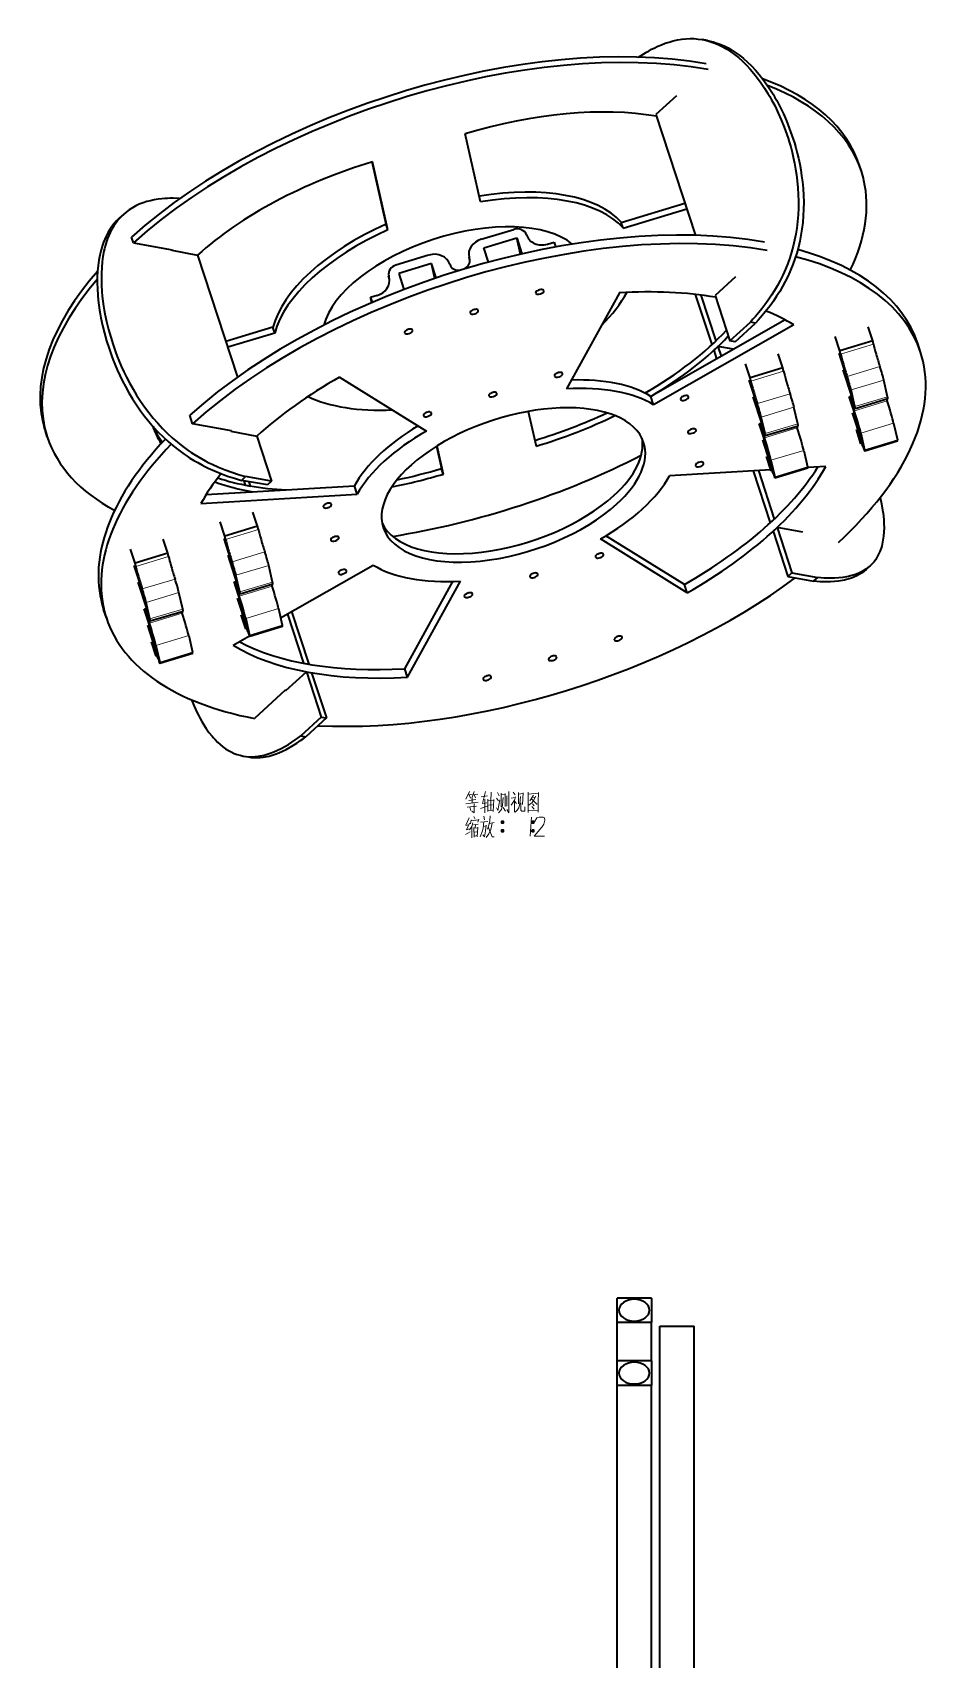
# Model space of a CAD drawing. Extents: x 100 to 1025, y 126 to 801.
# Drawn here: x 99.6 to 231.4, y 504.7 to 742.3 of the extents above; entities that cross this region are included whole.
import ezdxf

# ---------------------------------------------------------------- set-up
doc = ezdxf.new("R2010")
doc.units = 0

msp = doc.modelspace()

# ---------------------------------------------------------------- linework, layer by layer
at = {"color": 7, "lineweight": 35, "ltscale": 0.019193}
for p, q in [((198.08, 741.11), (197.32, 741.25)), ((205.1, 699.86), (204.34, 700)), ((202.11, 697.12), (201.36, 697.26)), ((130.91, 675.38), (131.67, 675.24)), ((139.14, 650.19), (139.89, 650.05)), ((141.7, 642.34), (142.46, 642.2)), ((138.71, 639.61), (139.47, 639.47)), ((130.33, 636.65), (131.08, 636.51))]:
    msp.add_line(p, q, dxfattribs=at)
at = {"color": 7, "lineweight": 35, "ltscale": 0.101224}
for p, q in [((193.56, 733.03), (190.57, 730.3)), ((136.56, 646.21), (139.54, 648.95)), ((141.7, 642.34), (138.71, 639.61))]:
    msp.add_line(p, q, dxfattribs=at)
at = {"color": 7, "lineweight": 35, "ltscale": 0.463737}
msp.add_line((190.57, 730.3), (196.33, 712.67), dxfattribs=at)
at = {"color": 7, "lineweight": 35, "ltscale": 0.254515}
for p, q in [((164.98, 717.56), (162.74, 727.49)), ((151.45, 713.49), (149.21, 723.42))]:
    msp.add_line(p, q, dxfattribs=at)
at = {"color": 7, "lineweight": 35, "ltscale": 0.232747}
msp.add_line((151.18, 714.31), (149.13, 723.39), dxfattribs=at)
at = {"color": 7, "lineweight": 35, "ltscale": 0.021721}
for p, q in [((220.55, 722.05), (220.28, 722.88)), ((185.78, 713.74), (185.51, 714.57)), ((114.31, 711.59), (114.04, 712.42)), ((134.93, 698.41), (134.66, 699.24)), ((101.72, 683.25), (101.45, 684.08)), ((159.53, 677.81), (159.26, 678.63))]:
    msp.add_line(p, q, dxfattribs=at)
at = {"color": 7, "lineweight": 35, "ltscale": 0.002221}
msp.add_line((121, 717.98), (120.97, 718.06), dxfattribs=at)
at = {"color": 7, "lineweight": 35, "ltscale": 0.020245}
for p, q in [((112.83, 715.71), (112.23, 715.16)), ((199.02, 695.89), (199.61, 696.43)), ((130.68, 677.45), (130.08, 676.9)), ((134.46, 676.76), (133.86, 676.22)), ((207.65, 669.46), (208.24, 670)), ((209.8, 662.85), (210.4, 663.4)), ((221.22, 663.86), (221.81, 664.41)), ((213.58, 662.16), (214.18, 662.71))]:
    msp.add_line(p, q, dxfattribs=at)
at = {"color": 7, "lineweight": 35, "ltscale": 0.242286}
for p, q in [((185.51, 714.57), (194.79, 717.36)), ((185.78, 713.74), (195.06, 716.54))]:
    msp.add_line(p, q, dxfattribs=at)
at = {"color": 7, "lineweight": 35, "ltscale": 0.02172}
msp.add_line((151.45, 713.49), (151.18, 714.31), dxfattribs=at)
at = {"color": 7, "lineweight": 35, "ltscale": 0.124899}
for p, q in [((165.05, 712.09), (169.83, 713.53)), ((157.8, 708.55), (153.02, 707.1)), ((209.08, 693.31), (204.3, 691.87)), ((224.42, 688.78), (219.64, 687.34)), ((225.83, 682.62), (221.04, 681.18)), ((212.71, 678.67), (207.93, 677.22)), ((134.65, 661.73), (129.87, 660.28)), ((122.95, 651.61), (118.16, 650.16))]:
    msp.add_line(p, q, dxfattribs=at)
at = {"color": 7, "lineweight": 35, "ltscale": 0.143753}
for p, q in [((114.31, 711.59), (119.96, 710.55)), ((128.59, 684.12), (122.94, 685.16))]:
    msp.add_line(p, q, dxfattribs=at)
at = {"color": 7, "lineweight": 35, "ltscale": 0.002074}
for p, q in [((119.87, 710.57), (119.89, 710.49)), ((128.5, 684.14), (128.52, 684.06))]:
    msp.add_line(p, q, dxfattribs=at)
at = {"color": 7, "lineweight": 35, "ltscale": 0.095963}
for p, q in [((119.89, 710.49), (123.67, 709.8)), ((134.46, 676.76), (130.68, 677.45)), ((212.02, 669.32), (208.24, 670)), ((209.8, 662.85), (213.58, 662.16)), ((210.4, 663.4), (214.18, 662.71))]:
    msp.add_line(p, q, dxfattribs=at)
at = {"color": 7, "lineweight": 35, "ltscale": 0.002287}
msp.add_line((119.96, 710.55), (119.9, 710.49), dxfattribs=at)
at = {"color": 7, "lineweight": 35, "ltscale": 0.1249}
for p, q in [((165.45, 710.85), (170.24, 712.3)), ((157.39, 709.79), (152.61, 708.34)), ((222.2, 697.26), (217.41, 695.82)), ((211.31, 684.83), (206.52, 683.39)), ((132.43, 670.2), (127.64, 668.76)), ((119.32, 666.25), (114.53, 664.81)), ((121.54, 657.77), (116.76, 656.33)), ((136.06, 655.56), (131.27, 654.12))]:
    msp.add_line(p, q, dxfattribs=at)
at = {"color": 7, "lineweight": 35, "ltscale": 0.054715}
msp.add_line((166.13, 708.77), (165.45, 710.85), dxfattribs=at)
at = {"color": 7, "lineweight": 35, "ltscale": 0.060756}
msp.add_line((170.77, 709.93), (170.24, 712.3), dxfattribs=at)
at = {"color": 7, "lineweight": 35, "ltscale": 0.061019}
msp.add_line((170.24, 712.3), (170.99, 709.98), dxfattribs=at)
at = {"color": 7, "lineweight": 35, "ltscale": 0.02498}
for p, q in [((174.74, 711.38), (175.69, 711.67)), ((149.86, 703.89), (148.91, 703.6))]:
    msp.add_line(p, q, dxfattribs=at)
at = {"color": 7, "lineweight": 35, "ltscale": 0.018251}
msp.add_line((175.69, 711.67), (175.92, 710.98), dxfattribs=at)
at = {"color": 7, "lineweight": 35, "ltscale": 0.46922}
msp.add_line((123.67, 709.8), (129.5, 691.96), dxfattribs=at)
at = {"color": 7, "lineweight": 35, "ltscale": 0.055363}
msp.add_line((158.29, 706.39), (157.8, 708.55), dxfattribs=at)
at = {"color": 7, "lineweight": 35, "ltscale": 0.055065}
msp.add_line((158.48, 706.45), (157.8, 708.55), dxfattribs=at)
at = {"color": 7, "lineweight": 35, "ltscale": 0.011274}
msp.add_line((163.38, 709.04), (163.28, 709.48), dxfattribs=at)
at = {"color": 7, "lineweight": 13, "ltscale": 0.005249}
msp.add_line((163.38, 709.1), (163.33, 709.31), dxfattribs=at)
at = {"color": 7, "lineweight": 35, "ltscale": 0.012527}
msp.add_line((151.66, 706.28), (151.55, 706.77), dxfattribs=at)
at = {"color": 7, "lineweight": 13, "ltscale": 0.008747}
msp.add_line((151.66, 706.33), (151.58, 706.67), dxfattribs=at)
at = {"color": 7, "lineweight": 35, "ltscale": 0.061725}
msp.add_line((153.02, 707.1), (153.78, 704.76), dxfattribs=at)
at = {"color": 7, "lineweight": 35, "ltscale": 0.101223}
for p, q in [((202.18, 706.6), (199.2, 703.87)), ((201.36, 697.26), (204.34, 700)), ((202.11, 697.12), (205.1, 699.86)), ((142.46, 642.2), (139.47, 639.47))]:
    msp.add_line(p, q, dxfattribs=at)
at = {"color": 7, "lineweight": 35, "ltscale": 0.019367}
msp.add_line((149.08, 702.84), (148.91, 703.6), dxfattribs=at)
at = {"color": 7, "lineweight": 35, "ltscale": 0.019109}
msp.add_line((148.91, 703.6), (149.14, 702.87), dxfattribs=at)
at = {"color": 7, "lineweight": 35, "ltscale": 0.400418}
msp.add_line((185.22, 704.28), (177.49, 690.25), dxfattribs=at)
at = {"color": 7, "lineweight": 35, "ltscale": 0.192685}
msp.add_line((198.75, 696.71), (196.35, 704.04), dxfattribs=at)
at = {"color": 7, "lineweight": 35, "ltscale": 0.175518}
msp.add_line((199.34, 697.27), (197.16, 703.94), dxfattribs=at)
at = {"color": 7, "lineweight": 35, "ltscale": 0.173767}
for p, q in [((199.2, 703.87), (201.36, 697.26)), ((132.3, 683.37), (134.46, 676.76)), ((208.24, 670), (210.4, 663.4)), ((207.65, 669.46), (209.8, 662.85)), ((139.54, 648.95), (141.7, 642.34))]:
    msp.add_line(p, q, dxfattribs=at)
at = {"color": 7, "lineweight": 35, "ltscale": 0.179392}
for p, q in [((134.66, 699.24), (127.79, 697.17)), ((134.93, 698.41), (128.06, 696.34))]:
    msp.add_line(p, q, dxfattribs=at)
at = {"color": 7, "lineweight": 35}
for p, q in [((209.4, 700.34), (189.82, 689.15)), ((210.68, 699.6), (190.22, 687.91)), ((124.16, 673.52), (146.96, 674.87)), ((124.93, 674.83), (146.56, 676.11)), ((184.89, 469.15), (184.89, 553.98)), ((191.14, 495.67), (191.14, 553.39)), ((196.14, 491.06), (196.14, 553.39)), ((184.89, 459.96), (184.89, 544.78)), ((189.89, 459.3), (189.89, 544.78)), ((191.14, 495.67), (191.14, 544.2))]:
    msp.add_line(p, q, dxfattribs=at)
at = {"color": 7, "lineweight": 35, "ltscale": 0.054302}
for p, q in [((222.2, 697.26), (221.52, 699.33)), ((217.41, 695.82), (216.74, 697.88)), ((220.48, 682.25), (219.81, 684.32)), ((207.37, 678.3), (206.7, 680.37)), ((119.32, 666.25), (118.64, 668.32)), ((114.53, 664.81), (113.86, 666.87)), ((130.71, 655.2), (130.04, 657.26)), ((117.6, 651.24), (116.93, 653.31))]:
    msp.add_line(p, q, dxfattribs=at)
at = {"color": 7, "lineweight": 35, "ltscale": 0.010097}
msp.add_line((198.75, 696.71), (199.04, 696.99), dxfattribs=at)
at = {"color": 7, "lineweight": 35, "ltscale": 0.000112766}
msp.add_line((198.75, 696.71), (198.75, 696.71), dxfattribs=at)
at = {"color": 7, "lineweight": 35, "ltscale": 0.057013}
msp.add_line((201.86, 696.03), (199.61, 696.43), dxfattribs=at)
at = {"color": 7, "lineweight": 35, "ltscale": 0.037464}
msp.add_line((199.61, 696.43), (200.08, 695.01), dxfattribs=at)
at = {"color": 7, "lineweight": 13, "ltscale": 0.1249}
for p, q in [((222.31, 696.78), (217.52, 695.33)), ((209.19, 692.82), (204.41, 691.38)), ((223.25, 693.5), (218.47, 692.06)), ((223.82, 691.53), (219.04, 690.09)), ((210.14, 689.55), (205.36, 688.11)), ((210.71, 687.58), (205.93, 686.14)), ((224.3, 688.51), (219.52, 687.07)), ((211.19, 684.56), (206.41, 683.12)), ((211.26, 685.16), (206.48, 683.72)), ((225.25, 685.24), (220.47, 683.8)), ((212.14, 681.28), (207.35, 679.84)), ((132.54, 669.72), (127.75, 668.28)), ((119.43, 665.77), (114.64, 664.32)), ((120.37, 662.49), (115.59, 661.05)), ((120.94, 660.52), (116.16, 659.08)), ((121.49, 658.1), (116.71, 656.66)), ((121.42, 657.5), (116.64, 656.06)), ((136.03, 655.76), (131.25, 654.31)), ((122.37, 654.23), (117.59, 652.78)), ((122.92, 651.8), (118.13, 650.36))]:
    msp.add_line(p, q, dxfattribs=at)
at = {"color": 7, "lineweight": 35, "ltscale": 0.012418}
for p, q in [((222.31, 696.78), (222.2, 697.26)), ((217.52, 695.33), (217.41, 695.82)), ((207.26, 678.79), (207.37, 678.3)), ((119.43, 665.77), (119.32, 666.25)), ((114.64, 664.32), (114.53, 664.81)), ((130.61, 655.68), (130.71, 655.2))]:
    msp.add_line(p, q, dxfattribs=at)
at = {"color": 7, "lineweight": 35, "ltscale": 0.032581}
for p, q in [((229.18, 695.62), (228.77, 696.86)), ((122.94, 685.16), (122.53, 686.4))]:
    msp.add_line(p, q, dxfattribs=at)
at = {"color": 7, "lineweight": 35, "ltscale": 0.032909}
msp.add_line((199.02, 695.89), (199.42, 694.64), dxfattribs=at)
at = {"color": 7, "lineweight": 35, "ltscale": 0.054301}
for p, q in [((204.3, 691.87), (203.63, 693.93)), ((209.08, 693.31), (208.41, 695.37)), ((132.43, 670.2), (131.75, 672.27)), ((127.64, 668.76), (126.97, 670.83))]:
    msp.add_line(p, q, dxfattribs=at)
at = {"color": 7, "lineweight": 35, "ltscale": 0.108604}
for p, q in [((218.64, 691.33), (217.29, 695.46)), ((217.84, 693.04), (219.18, 688.91)), ((218.71, 689.16), (220.06, 685.03)), ((205.6, 685.21), (206.95, 681.08)), ((207.5, 678.66), (206.15, 682.79)), ((115.75, 660.32), (114.41, 664.45)), ((114.95, 662.03), (116.3, 657.9)), ((128.94, 662.11), (130.29, 657.98)), ((130.84, 655.55), (129.49, 659.68))]:
    msp.add_line(p, q, dxfattribs=at)
at = {"color": 7, "lineweight": 35, "ltscale": 0.373328}
msp.add_line((144.39, 691.97), (157.08, 684.1), dxfattribs=at)
at = {"color": 7, "lineweight": 35, "ltscale": 0.108605}
for p, q in [((205.52, 687.38), (204.18, 691.51)), ((204.72, 689.09), (206.07, 684.96)), ((220.61, 682.61), (219.26, 686.74)), ((128.87, 664.27), (127.52, 668.4)), ((128.07, 665.98), (129.41, 661.85)), ((115.83, 658.15), (117.18, 654.02)), ((117.73, 651.6), (116.38, 655.73))]:
    msp.add_line(p, q, dxfattribs=at)
at = {"color": 7, "lineweight": 35, "ltscale": 0.012419}
for p, q in [((204.41, 691.38), (204.3, 691.87)), ((209.19, 692.82), (209.08, 693.31)), ((220.37, 682.74), (220.48, 682.25)), ((132.54, 669.72), (132.43, 670.2)), ((127.75, 668.28), (127.64, 668.76)), ((117.49, 651.73), (117.6, 651.24))]:
    msp.add_line(p, q, dxfattribs=at)
at = {"color": 7, "lineweight": 35, "ltscale": 0.062091}
for p, q in [((219.18, 688.91), (218.64, 691.33)), ((219.59, 687.67), (219.04, 690.09)), ((206.07, 684.96), (205.52, 687.38)), ((220.06, 685.03), (220.61, 682.61)), ((225.25, 685.24), (225.8, 682.81)), ((220.47, 683.8), (221.01, 681.37)), ((207.35, 679.84), (207.9, 677.42)), ((129.41, 661.85), (128.87, 664.27)), ((116.3, 657.9), (115.75, 660.32)), ((116.71, 656.66), (116.16, 659.08)), ((135.48, 658.18), (136.03, 655.76)), ((130.29, 657.98), (130.84, 655.55)), ((117.18, 654.02), (117.73, 651.6)), ((117.59, 652.78), (118.13, 650.36))]:
    msp.add_line(p, q, dxfattribs=at)
at = {"color": 7, "lineweight": 35, "ltscale": 0.06209}
for p, q in [((224.37, 689.11), (223.82, 691.53)), ((206.95, 681.08), (207.5, 678.66)), ((212.14, 681.28), (212.69, 678.86)), ((121.49, 658.1), (120.94, 660.52)), ((130.7, 656.74), (131.25, 654.31))]:
    msp.add_line(p, q, dxfattribs=at)
at = {"color": 7, "lineweight": 35, "ltscale": 0.032582}
for p, q in [((190.22, 687.91), (189.82, 689.15)), ((146.96, 674.87), (146.56, 676.11)), ((110.35, 656.82), (109.95, 658.06))]:
    msp.add_line(p, q, dxfattribs=at)
at = {"color": 7, "lineweight": 13, "ltscale": 0.124899}
for p, q in [((224.37, 689.11), (219.59, 687.67)), ((225.8, 682.81), (221.01, 681.37)), ((212.69, 678.86), (207.9, 677.42)), ((133.48, 666.44), (128.7, 665)), ((134.05, 664.48), (129.27, 663.03)), ((134.53, 661.45), (129.75, 660.01)), ((134.6, 662.05), (129.82, 660.61)), ((135.48, 658.18), (130.7, 656.74))]:
    msp.add_line(p, q, dxfattribs=at)
at = {"color": 7, "lineweight": 35, "ltscale": 0.129978}
msp.add_line((171.91, 686.96), (173.06, 681.89), dxfattribs=at)
at = {"color": 7, "lineweight": 35, "ltscale": 0.062089}
for p, q in [((211.26, 685.16), (210.71, 687.58)), ((206.48, 683.72), (205.93, 686.14)), ((129.82, 660.61), (129.27, 663.03)), ((134.6, 662.05), (134.05, 664.48)), ((122.37, 654.23), (122.92, 651.8))]:
    msp.add_line(p, q, dxfattribs=at)
at = {"color": 7, "lineweight": 35, "ltscale": 0.095964}
for p, q in [((128.52, 684.06), (132.3, 683.37)), ((133.86, 676.22), (130.08, 676.9))]:
    msp.add_line(p, q, dxfattribs=at)
at = {"color": 7, "lineweight": 35, "ltscale": 0.002288}
msp.add_line((128.53, 684.06), (128.59, 684.12), dxfattribs=at)
at = {"color": 7, "lineweight": 35, "ltscale": 0.083082}
msp.add_line((158.53, 681.87), (159.26, 678.63), dxfattribs=at)
at = {"color": 7, "lineweight": 35, "ltscale": 0.105407}
msp.add_line((158.6, 681.92), (159.53, 677.81), dxfattribs=at)
at = {"color": 7, "lineweight": 13, "ltscale": 0.002479}
for p, q in [((220.47, 682.77), (220.37, 682.74)), ((207.36, 678.82), (207.26, 678.79)), ((130.7, 655.71), (130.61, 655.68)), ((117.59, 651.76), (117.49, 651.73))]:
    msp.add_line(p, q, dxfattribs=at)
at = {"color": 7, "lineweight": 35, "ltscale": 0.003968}
for p, q in [((220.64, 682.3), (220.48, 682.25)), ((117.76, 651.29), (117.6, 651.24))]:
    msp.add_line(p, q, dxfattribs=at)
at = {"color": 7, "lineweight": 35, "ltscale": 0.36968}
msp.add_line((207.33, 678.45), (192.56, 677.57), dxfattribs=at)
at = {"color": 7, "lineweight": 35, "ltscale": 0.199828}
msp.add_line((204.76, 678.29), (207.24, 670.7), dxfattribs=at)
at = {"color": 7, "lineweight": 35, "ltscale": 0.186499}
msp.add_line((205.52, 678.34), (207.84, 671.25), dxfattribs=at)
at = {"color": 7, "lineweight": 35, "ltscale": 0.003967}
for p, q in [((207.52, 678.35), (207.37, 678.3)), ((130.87, 655.24), (130.71, 655.2))]:
    msp.add_line(p, q, dxfattribs=at)
at = {"color": 7, "lineweight": 35, "ltscale": 0.066553}
msp.add_line((215.36, 678.92), (212.71, 678.77), dxfattribs=at)
at = {"color": 7, "lineweight": 35, "ltscale": 0.016756}
for p, q in [((130.64, 676.2), (130.44, 676.84)), ((131.4, 676.07), (131.19, 676.7))]:
    msp.add_line(p, q, dxfattribs=at)
at = {"color": 7, "lineweight": 35, "ltscale": 0.019192}
for p, q in [((130.64, 676.2), (131.4, 676.07)), ((139.54, 648.95), (140.3, 648.81))]:
    msp.add_line(p, q, dxfattribs=at)
at = {"color": 7, "lineweight": 35, "ltscale": 0.007743}
msp.add_line((130.69, 675.17), (130.91, 675.38), dxfattribs=at)
at = {"color": 7, "lineweight": 35, "ltscale": 0.005045}
msp.add_line((130.91, 675.38), (130.98, 675.19), dxfattribs=at)
at = {"color": 7, "lineweight": 35, "ltscale": 0.000343445}
msp.add_line((131.67, 675.24), (131.67, 675.23), dxfattribs=at)
at = {"color": 7, "lineweight": 35, "ltscale": 0.012265}
msp.add_line((207.24, 670.7), (207.6, 671.03), dxfattribs=at)
at = {"color": 7, "lineweight": 35, "ltscale": 0.000117918}
msp.add_line((207.24, 670.7), (207.25, 670.7), dxfattribs=at)
at = {"color": 7, "lineweight": 35, "ltscale": 0.373327}
msp.add_line((195.14, 660.47), (182.45, 668.34), dxfattribs=at)
at = {"color": 7, "lineweight": 35, "ltscale": 0.33735}
msp.add_line((194.73, 661.71), (183.27, 668.82), dxfattribs=at)
at = {"color": 7, "lineweight": 35, "ltscale": 0.38913}
msp.add_line((135.79, 656.81), (149.3, 664.53), dxfattribs=at)
at = {"color": 7, "lineweight": 35, "ltscale": 0.363645}
msp.add_line((153.91, 649.4), (160.92, 662.14), dxfattribs=at)
at = {"color": 7, "lineweight": 35, "ltscale": 0.400417}
msp.add_line((154.31, 648.16), (162.04, 662.19), dxfattribs=at)
at = {"color": 7, "lineweight": 35, "ltscale": 0.03258}
for p, q in [((195.14, 660.47), (194.73, 661.71)), ((154.31, 648.16), (153.91, 649.4))]:
    msp.add_line(p, q, dxfattribs=at)
at = {"color": 7, "lineweight": 35, "ltscale": 0.189256}
msp.add_line((136.79, 657.38), (139.14, 650.19), dxfattribs=at)
at = {"color": 7, "lineweight": 35, "ltscale": 0.20187}
msp.add_line((137.39, 657.73), (139.89, 650.05), dxfattribs=at)
at = {"color": 7, "lineweight": 35, "ltscale": 0.068522}
msp.add_line((128.85, 652.84), (131.23, 654.2), dxfattribs=at)
at = {"color": 7, "lineweight": 35, "ltscale": 0.173768}
msp.add_line((140.3, 648.81), (142.46, 642.2), dxfattribs=at)
at = {"color": 7, "lineweight": 35, "ltscale": 0.152016}
msp.add_line((136.45, 646.24), (131.96, 642.14), dxfattribs=at)
at = {"color": 7, "lineweight": 35, "ltscale": 0.002812}
msp.add_line((136.56, 646.22), (136.45, 646.24), dxfattribs=at)
at = {"color": 7, "lineweight": 35, "ltscale": 0.125}
for p, q in [((189.89, 557.51), (184.89, 557.51)), ((184.89, 553.98), (189.89, 553.98)), ((191.14, 553.39), (196.14, 553.39)), ((189.89, 548.32), (184.89, 548.32)), ((184.89, 544.78), (189.89, 544.78))]:
    msp.add_line(p, q, dxfattribs=at)
at = {"color": 7, "lineweight": 35, "ltscale": 0.088388}
for p, q in [((184.89, 553.98), (184.89, 557.51)), ((189.89, 557.51), (189.89, 553.98)), ((184.89, 544.78), (184.89, 548.32)), ((189.89, 548.32), (189.89, 544.78))]:
    msp.add_line(p, q, dxfattribs=at)
at = {"color": 7, "lineweight": 35, "ltscale": 0.141422}
msp.add_line((189.89, 548.32), (189.89, 553.98), dxfattribs=at)
at = {"color": 7, "lineweight": 35}
for points in [[(188.04, 738.68), (188.8, 739.17), (189.18, 739.4), (189.56, 739.62), (189.92, 739.83), (190.29, 740.01), (190.84, 740.28), (191.39, 740.51), (191.93, 740.72), (192.47, 740.9), (193.1, 741.08), (193.72, 741.22), (194.33, 741.31), (194.94, 741.38), (195.54, 741.4), (196.14, 741.39), (196.74, 741.33), (197.32, 741.25)], [(197.32, 741.25), (197.73, 741.16), (198.14, 741.06), (198.55, 740.94), (198.85, 740.84), (199.15, 740.72), (199.74, 740.47), (200.33, 740.18), (200.91, 739.84), (201.48, 739.47), (202.04, 739.07), (202.59, 738.62), (203.18, 738.1), (203.76, 737.54), (204.32, 736.94), (204.87, 736.3), (205.4, 735.62), (205.92, 734.91), (206.42, 734.17), (206.9, 733.39), (207.17, 732.94), (207.43, 732.47), (207.94, 731.52), (208.41, 730.53), (208.86, 729.52), (209.28, 728.48), (209.66, 727.41), (209.84, 726.86), (210.01, 726.31), (210.23, 725.57), (210.42, 724.82), (210.6, 724.07), (210.79, 723.21), (210.94, 722.35), (211.08, 721.49), (211.19, 720.62), (211.28, 719.63), (211.34, 718.63), (211.37, 717.64), (211.36, 716.65), (211.32, 715.66), (211.24, 714.68), (211.12, 713.71), (210.97, 712.83), (210.8, 711.95), (210.6, 711.09), (210.36, 710.23), (210.09, 709.38), (209.79, 708.54), (209.45, 707.71), (209.08, 706.88), (208.68, 706.07), (208.29, 705.34), (207.87, 704.63), (207.43, 703.92), (206.95, 703.22), (206.46, 702.52), (206.02, 701.95), (205.56, 701.39), (205.09, 700.83), (204.72, 700.41), (204.34, 700)], [(198.08, 741.11), (198.49, 741.02), (198.9, 740.92), (199.3, 740.8), (199.6, 740.7), (199.9, 740.59), (200.5, 740.33), (201.09, 740.04), (201.66, 739.71), (202.23, 739.34), (202.8, 738.93), (203.35, 738.49), (203.94, 737.96), (204.51, 737.4), (205.07, 736.8), (205.62, 736.16), (206.16, 735.48), (206.67, 734.77), (207.18, 734.03), (207.66, 733.26), (207.93, 732.8), (208.19, 732.34), (208.69, 731.38), (209.17, 730.4), (209.62, 729.38), (210.03, 728.34), (210.41, 727.27), (210.59, 726.73), (210.77, 726.18), (210.98, 725.43), (211.18, 724.69), (211.36, 723.93), (211.54, 723.08), (211.7, 722.22), (211.83, 721.35), (211.94, 720.48), (212.04, 719.49), (212.1, 718.5), (212.13, 717.5), (212.12, 716.51), (212.07, 715.53), (211.99, 714.54), (211.87, 713.57), (211.73, 712.69), (211.56, 711.82), (211.35, 710.95), (211.11, 710.09), (210.84, 709.24), (210.54, 708.4), (210.21, 707.57), (209.84, 706.74), (209.43, 705.93), (209.04, 705.21), (208.63, 704.49), (208.18, 703.78), (207.71, 703.08), (207.21, 702.39), (206.77, 701.81), (206.32, 701.25), (205.84, 700.69), (205.48, 700.27), (205.1, 699.86)], [(120.97, 718.06), (120.1, 718.08), (119.68, 718.08), (119.26, 718.06), (118.86, 718.04), (118.47, 718), (117.89, 717.93), (117.33, 717.84), (116.79, 717.73), (116.27, 717.59), (115.7, 717.41), (115.16, 717.2), (114.64, 716.96), (114.15, 716.69), (113.69, 716.39), (113.25, 716.06), (112.83, 715.71)], [(112.23, 715.16), (111.85, 714.79), (111.49, 714.39), (111.16, 713.96), (110.85, 713.51), (110.57, 713.03), (110.31, 712.53), (110.12, 712.11), (109.94, 711.68), (109.78, 711.23), (109.67, 710.89), (109.57, 710.54), (109.48, 710.17), (109.4, 709.8), (109.25, 709.04), (109.14, 708.25), (109.07, 707.43), (109.03, 706.59), (109.02, 705.72), (109.04, 704.84), (109.1, 703.93), (109.16, 703.22), (109.25, 702.49), (109.36, 701.76), (109.45, 701.21), (109.55, 700.65), (109.78, 699.53), (110.06, 698.4), (110.38, 697.26), (110.74, 696.13), (111.14, 695), (111.36, 694.44), (111.58, 693.88), (111.94, 693.04), (112.31, 692.21), (112.71, 691.39), (113.13, 690.59), (113.64, 689.68), (114.17, 688.79), (114.73, 687.92), (115.32, 687.07), (115.94, 686.25), (116.58, 685.45), (117.24, 684.68), (117.93, 683.95), (118.63, 683.24), (119.37, 682.56), (120.12, 681.92), (120.91, 681.3), (121.71, 680.72), (122.13, 680.44), (122.55, 680.16), (123.11, 679.81), (123.69, 679.48), (124.28, 679.15), (124.73, 678.92), (125.19, 678.7), (126.12, 678.27), (127.07, 677.88), (128.05, 677.52), (129.06, 677.2), (130.08, 676.9)], [(112.83, 715.71), (112.45, 715.33), (112.09, 714.93), (111.76, 714.51), (111.45, 714.06), (111.17, 713.58), (110.91, 713.08), (110.72, 712.66), (110.54, 712.23), (110.38, 711.78), (110.27, 711.44), (110.17, 711.08), (110.08, 710.72), (109.99, 710.35), (109.85, 709.59), (109.74, 708.8), (109.67, 707.98), (109.62, 707.14), (109.62, 706.27), (109.64, 705.39), (109.7, 704.48), (109.76, 703.77), (109.85, 703.04), (109.95, 702.31), (110.04, 701.75), (110.15, 701.2), (110.38, 700.07), (110.66, 698.94), (110.98, 697.81), (111.34, 696.68), (111.74, 695.54), (111.95, 694.98), (112.18, 694.42), (112.53, 693.59), (112.91, 692.76), (113.31, 691.94), (113.73, 691.13), (114.24, 690.23), (114.77, 689.34), (115.33, 688.47), (115.92, 687.62), (116.53, 686.8), (117.17, 686), (117.84, 685.23), (118.52, 684.49), (119.23, 683.79), (119.96, 683.11), (120.72, 682.47), (121.5, 681.85), (122.31, 681.26), (122.72, 680.98), (123.14, 680.71), (123.71, 680.36), (124.29, 680.02), (124.88, 679.7), (125.33, 679.47), (125.79, 679.24), (126.72, 678.82), (127.67, 678.43), (128.65, 678.07), (129.65, 677.74), (130.68, 677.45)], [(223.3, 674.4), (223.49, 673.47), (223.65, 672.56), (223.71, 672.12), (223.76, 671.68), (223.81, 671.12), (223.84, 670.56), (223.85, 670.02), (223.83, 669.37), (223.78, 668.74), (223.7, 668.14), (223.58, 667.56), (223.51, 667.28), (223.43, 667.01), (223.34, 666.75), (223.24, 666.5), (223.06, 666.1), (222.86, 665.72), (222.64, 665.36), (222.39, 665.02), (222.11, 664.7), (221.81, 664.41)], [(221.22, 663.86), (220.91, 663.6), (220.58, 663.36), (220.23, 663.14), (219.86, 662.94), (219.46, 662.76), (219.11, 662.63), (218.75, 662.51), (218.37, 662.4), (218.08, 662.33), (217.77, 662.27), (217.22, 662.19), (216.64, 662.12), (216.03, 662.09), (215.4, 662.07), (214.96, 662.08), (214.52, 662.1), (214.05, 662.12), (213.58, 662.16)], [(221.81, 664.41), (221.51, 664.15), (221.18, 663.91), (220.83, 663.69), (220.45, 663.49), (220.06, 663.31), (219.71, 663.17), (219.35, 663.05), (218.97, 662.95), (218.67, 662.88), (218.37, 662.82), (217.82, 662.73), (217.24, 662.67), (216.63, 662.63), (216, 662.62), (215.56, 662.63), (215.11, 662.64), (214.65, 662.67), (214.18, 662.71)], [(122.78, 644.85), (123.16, 643.93), (123.57, 643.05), (123.78, 642.63), (123.99, 642.22), (124.29, 641.68), (124.6, 641.18), (124.91, 640.69), (125.33, 640.1), (125.77, 639.55), (125.99, 639.29), (126.22, 639.04), (126.59, 638.67), (126.97, 638.32), (127.36, 638), (127.76, 637.72), (128.17, 637.46), (128.58, 637.24), (129, 637.04), (129.44, 636.88), (129.88, 636.75), (130.33, 636.65)], [(130.33, 636.65), (130.75, 636.59), (131.17, 636.55), (131.61, 636.55), (132.05, 636.57), (132.5, 636.61), (132.78, 636.66), (133.07, 636.71), (133.36, 636.78), (133.65, 636.86), (134.25, 637.05), (134.78, 637.25), (135.31, 637.48), (135.86, 637.75), (136.41, 638.05), (136.91, 638.35), (137.42, 638.68), (137.93, 639.03), (138.32, 639.31), (138.71, 639.61)], [(131.08, 636.51), (131.5, 636.45), (131.93, 636.41), (132.36, 636.41), (132.81, 636.43), (133.25, 636.48), (133.54, 636.52), (133.82, 636.58), (134.11, 636.64), (134.41, 636.72), (135, 636.91), (135.53, 637.11), (136.07, 637.34), (136.61, 637.61), (137.17, 637.92), (137.67, 638.21), (138.17, 638.54), (138.69, 638.89), (139.08, 639.17), (139.47, 639.47)]]:
    msp.add_lwpolyline(points, dxfattribs=at)
at = {"color": 7, "lineweight": 13}
for points in [[(163.36, 631.45), (162.83, 630.36)], [(164.62, 629.91), (162.83, 629.66)], [(163.15, 630.99), (163.74, 631.1)], [(163.25, 630.15), (164.27, 630.29)], [(163.5, 630.5), (163.29, 630.99)], [(164.02, 631.45), (163.67, 630.47)], [(163.74, 629.8), (163.74, 630.5)], [(163.88, 630.99), (164.55, 631.1)], [(164.02, 630.99), (164.23, 630.54)], [(164.02, 629.73), (164.02, 628.33)], [(165.04, 630.71), (165.98, 630.82)], [(165.18, 629.7), (165.88, 629.8)], [(165.67, 631.45), (165.25, 629.73)], [(165.6, 630.36), (165.6, 628.37)], [(166.05, 628.54), (166.05, 630.33)], [(166.05, 630.12), (166.86, 630.22)], [(166.19, 629.45), (166.72, 629.52)], [(166.51, 631.38), (166.47, 630.05), (166.44, 628.72)], [(166.89, 630.29), (166.82, 628.54)], [(167.28, 630.5), (167.56, 630.12)], [(167.45, 631.34), (167.7, 630.85)], [(167.77, 630.26), (167.49, 628.68)], [(167.98, 629.24), (167.98, 631.2)], [(167.98, 630.96), (168.54, 631.03)], [(168.26, 630.61), (168.19, 629.49)], [(168.54, 631.17), (168.54, 629.28)], [(168.82, 629.35), (168.82, 630.85)], [(169.1, 631.45), (169.1, 629.91), (169.1, 628.37)], [(170.08, 630.71), (169.9, 630.22), (169.41, 629.49)], [(169.45, 630.5), (170.01, 630.57)], [(169.73, 631.38), (170.01, 630.96)], [(169.9, 630.22), (169.9, 628.44)], [(169.9, 630.05), (170.22, 629.73)], [(170.5, 631.34), (170.5, 629.66)], [(171.16, 631.17), (170.5, 631.1)], [(170.71, 629.7), (170.53, 629.07)], [(170.81, 630.75), (170.71, 629.7)], [(170.85, 628.72), (170.85, 629.8)], [(171.09, 629.59), (171.16, 631.27)], [(171.93, 631.38), (171.93, 629.91), (171.93, 628.4)], [(171.93, 631.34), (171.93, 629.94), (171.93, 628.54)], [(173.4, 631.2), (171.93, 631.06)], [(172, 629.45), (172.49, 629.87)], [(172.7, 630.92), (172.14, 630.12)], [(172.46, 630.36), (173.16, 629.63)], [(172.49, 630.57), (172.95, 630.64)], [(172.49, 629.87), (172.7, 630.15)], [(172.56, 629.66), (172.81, 629.38)], [(172.7, 630.15), (173.05, 630.78)], [(173.16, 629.63), (173.33, 629.66)], [(173.37, 628.58), (173.37, 629.94), (173.4, 631.34)], [(163.29, 627.63), (162.83, 626.55)], [(163.01, 629.17), (164.37, 629.35)], [(163.39, 629.17), (163.53, 628.68)], [(163.6, 627.32), (163.5, 626.76)], [(163.6, 627.18), (164.65, 627.32)], [(164.02, 628.37), (164.02, 628.33), (163.71, 628.61)], [(163.99, 627.81), (164.16, 627.42)], [(164.69, 627.42), (164.55, 626.97)], [(165.91, 629.31), (164.97, 629)], [(165.46, 627.88), (165.56, 627.32)], [(166.05, 628.68), (166.82, 628.75)], [(166.3, 627.18), (166.16, 626.55)], [(166.37, 627.91), (166.3, 627.18)], [(167.49, 628.68), (167.28, 629.1)], [(167.59, 628.37), (168.01, 628.86)], [(168.01, 628.86), (168.19, 629.49)], [(168.61, 628.61), (168.26, 629.14)], [(169.1, 628.37), (168.78, 628.82)], [(170.01, 628.44), (170.29, 628.72)], [(170.29, 628.72), (170.53, 629.07)], [(170.99, 628.61), (170.85, 628.72)], [(171.41, 628.61), (170.99, 628.61)], [(171.41, 629.24), (171.41, 628.61)], [(171.93, 628.65), (173.3, 628.75)], [(172.42, 627.74), (172.32, 626.34), (172.21, 624.94)], [(172.46, 629.28), (172.81, 628.89)], [(174.28, 624.94), (172.81, 624.94), (173.93, 626.27), (174.21, 626.69), (174.35, 627.28), (174.28, 627.63), (174.1, 627.74), (173.51, 627.74), (173.19, 627.6), (172.84, 627.04)], [(173.37, 628.47), (173.37, 628.58), (173.3, 628.75)], [(162.76, 625.18), (163.46, 625.57)], [(163.22, 626.62), (162.8, 626.48)], [(162.87, 625.85), (163.39, 626.02)], [(163.36, 626.86), (162.9, 625.85)], [(163.67, 626.34), (163.36, 625.85)], [(163.85, 626.9), (163.67, 626.34)], [(163.71, 626.41), (163.71, 624.69)], [(163.92, 626.62), (164.62, 626.72)], [(163.99, 626.2), (164.02, 624.8)], [(163.99, 626.09), (164.51, 626.16)], [(164.02, 625.53), (164.41, 625.6)], [(164.48, 625.04), (164.06, 624.97)], [(164.23, 626.65), (164.16, 626.09)], [(164.55, 626.27), (164.48, 624.87)], [(165.46, 627.04), (165.35, 626.13), (165.25, 625.71), (164.93, 624.83)], [(164.97, 626.97), (166.02, 627.11)], [(165.77, 626.55), (165.67, 625.71), (165.53, 624.87), (165.32, 625.15)], [(165.39, 626.37), (165.77, 626.44)], [(166.16, 625.29), (165.77, 624.76)], [(166.16, 626.55), (165.98, 625.99)], [(166.09, 626.3), (166.65, 624.87)], [(166.44, 625.92), (166.16, 625.29)], [(166.23, 626.79), (166.93, 626.93)], [(166.65, 626.86), (166.44, 625.92)], [(166.65, 624.87), (166.96, 624.87)], [(167.98, 627), (168.36, 627)], [(167.98, 625.74), (168.36, 625.74)], [(168.01, 627.11), (168.33, 627.11)], [(168.01, 626.86), (168.33, 626.86)], [(168.01, 625.85), (168.33, 625.85)], [(168.01, 625.6), (168.33, 625.6)], [(172.42, 627), (172.81, 627)], [(172.42, 625.74), (172.81, 625.74)], [(172.46, 627.11), (172.77, 627.11)], [(172.46, 626.86), (172.77, 626.86)], [(172.46, 625.85), (172.77, 625.85)], [(172.46, 625.6), (172.77, 625.6)]]:
    msp.add_lwpolyline(points, dxfattribs=at)
for points in [[(168.08, 626.79), (168.26, 626.79), (168.36, 626.9), (168.36, 627.07), (168.26, 627.18), (168.08, 627.18), (167.98, 627.07), (167.98, 626.9)], [(172.53, 626.79), (172.7, 626.79), (172.81, 626.9), (172.81, 627.07), (172.7, 627.18), (172.53, 627.18), (172.42, 627.07), (172.42, 626.9)], [(168.08, 625.53), (168.26, 625.53), (168.36, 625.64), (168.36, 625.81), (168.26, 625.92), (168.08, 625.92), (167.98, 625.81), (167.98, 625.64)], [(172.53, 625.53), (172.7, 625.53), (172.81, 625.64), (172.81, 625.81), (172.7, 625.92), (172.53, 625.92), (172.42, 625.81), (172.42, 625.64)]]:
    msp.add_lwpolyline(points, close=True, dxfattribs=at)
at = {"color": 7, "lineweight": 35}
for centre, major_axis, ratio, start_param, end_param in [((160.86, 703.48), (59.41, 19.4), 0.495104, 0.747288, 2.302084), ((161.13, 702.65), (59.41, 19.4), 0.495104, 0.747288, 2.302084), ((160.86, 703.48), (59.41, 19.4), 0.495104, 0.000053, 0.559534), ((161.13, 702.65), (59.41, 19.4), 0.495104, 0.000053, 0.548139), ((167.12, 708.12), (38.02, 12.42), 0.495104, 0.753479, 1.524686), ((153.59, 704.04), (38.02, 12.42), 0.495104, 1.524686, 2.300154), ((160.86, 703.48), (26.14, 8.54), 0.495104, 0.21394, 1.26159), ((161.13, 702.65), (59.41, 19.4), 0.495104, 5.840702, 6.237075), ((161.13, 702.65), (59.41, 19.4), 0.495104, 6.237075, 6.283239), ((161.13, 702.65), (26.14, 8.54), 0.495104, 0.21394, 1.264635), ((169.36, 677.46), (59.41, 19.4), 0.495104, 0.747288, 2.302084), ((169.76, 676.22), (59.41, 19.4), 0.495104, 0.747288, 2.302084), ((160.86, 703.48), (26.14, 8.54), 0.495104, 1.784737, 2.835431), ((161.13, 702.65), (26.14, 8.54), 0.495104, 1.784737, 2.835431), ((161.13, 702.65), (19.01, 6.21), 0.495104, 0.304301, 2.837256), ((170.24, 712.3), (1.46, 0.33), 0.86791, 0.080713, 1.651509), ((174.06, 713.45), (2.44, 0.55), 0.86791, 3.222305, 4.793102), ((165.72, 710.03), (2.44, 0.55), 0.86791, 1.651509, 3.141608), ((169.36, 677.46), (59.41, 19.4), 0.495104, 0.000053, 0.640496), ((153.02, 707.1), (1.46, 0.33), 0.86791, 1.651509, 3.141608), ((158.07, 707.72), (2.44, 0.55), 0.86791, 0.080713, 1.651509), ((161.9, 708.87), (1.46, 0.33), 0.86791, 3.222305, 4.548512), ((161.9, 708.87), (1.46, 0.33), 0.86791, 5.041944, 6.283201), ((165.72, 710.03), (2.44, 0.55), 0.86791, 3.141608, 3.222305), ((161.9, 708.87), (1.46, 0.33), 0.86791, 0.000016, 0.080713), ((169.76, 676.22), (59.41, 19.4), 0.495104, 0.000053, 0.656944), ((160.86, 703.48), (59.41, 19.4), 0.495104, 2.447103, 3.095482), ((161.13, 702.65), (59.41, 19.4), 0.495104, 2.457551, 3.095482), ((149.19, 705.95), (2.44, 0.55), 0.86791, 4.793102, 6.283201), ((153.02, 707.1), (1.46, 0.33), 0.86791, 3.141608, 3.222305), ((149.19, 705.95), (2.44, 0.55), 0.86791, 0.000016, 0.080713), ((173.6, 704.41), (0.594, 0.194), 0.495104, 2.310084, 3.141621), ((173.6, 704.41), (0.594, 0.194), 0.495104, 3.141621, 6.283213), ((173.6, 704.41), (0.594, 0.194), 0.495104, 0.000028, 2.310084), ((161.13, 702.65), (26.14, 8.54), 0.495104, 5.497297, 5.80925), ((169.76, 676.22), (47.53, 15.52), 0.495104, 0.750646, 1.083784), ((164.04, 701.52), (0.594, 0.194), 0.495104, 2.310084, 3.141621), ((164.04, 701.52), (0.594, 0.194), 0.495104, 3.141621, 6.283213), ((164.04, 701.52), (0.594, 0.194), 0.495104, 0.000028, 2.310084), ((169.76, 676.22), (47.53, 15.52), 0.495104, 0.394791, 0.538803), ((154.47, 698.64), (0.594, 0.194), 0.495104, 0.739288, 3.141575), ((154.47, 698.64), (0.594, 0.194), 0.495104, 3.141575, 6.283167), ((154.47, 698.64), (0.594, 0.194), 0.495104, 6.283167, 7.022473), ((168.41, 702.09), (38.02, 12.42), 0.495104, 5.114939, 5.553837), ((168.67, 701.26), (38.02, 12.42), 0.495104, 5.133109, 5.553837), ((222.98, 694.71), (-0.72, 2.39), 0.040048, 0.518412, 2.089209), ((169.76, 676.22), (59.41, 19.4), 0.495104, 5.459677, 6.237075), ((218.2, 693.27), (-0.72, 2.39), 0.040048, 0.518412, 2.089209), ((169.76, 676.22), (59.41, 19.4), 0.495104, 6.237075, 6.283239), ((169.76, 676.22), (47.53, 15.52), 0.495104, 1.965587, 2.302139), ((176.34, 692.31), (0.594, 0.194), 0.495104, 2.310084, 3.141621), ((176.34, 692.31), (0.594, 0.194), 0.495104, 3.141621, 6.283213), ((176.34, 692.31), (0.594, 0.194), 0.495104, 0.000028, 2.310084), ((169.36, 677.46), (23.77, 7.76), 0.495104, 0.394791, 1.034489), ((205.09, 689.32), (-0.72, 2.39), 0.040048, 0.518412, 2.089209), ((209.87, 690.76), (-0.72, 2.39), 0.040048, 0.518412, 2.089209), ((218.64, 691.33), (-0.43, 1.44), 0.040048, 3.660005, 5.230801), ((223.42, 692.77), (-0.43, 1.44), 0.040048, 3.660005, 5.230801), ((161.13, 702.65), (26.14, 8.54), 0.495104, 3.615526, 4.203858), ((169.76, 676.22), (19.01, 6.21), 0.495104, 0.000028, 3.141621), ((166.77, 689.42), (0.594, 0.194), 0.495104, 2.310084, 3.141621), ((166.77, 689.42), (0.594, 0.194), 0.495104, 3.141621, 6.283213), ((166.77, 689.42), (0.594, 0.194), 0.495104, 0.000028, 2.310084), ((169.76, 676.22), (23.77, 7.76), 0.495104, 0.394791, 1.083784), ((194.74, 688.92), (0.594, 0.194), 0.495104, 0.000028, 3.141621), ((194.74, 688.92), (0.594, 0.194), 0.495104, 5.451677, 6.283213), ((210.31, 688.82), (-0.43, 1.44), 0.040048, 3.660005, 5.230801), ((219.35, 687.8), (-0.43, 1.44), 0.040048, 0.000029, 2.089209), ((219.35, 687.8), (-0.43, 1.44), 0.040048, 5.230801, 6.283215), ((223.7, 691.18), (-0.72, 2.39), 0.040048, 3.141622, 3.660005), ((157.21, 686.54), (0.594, 0.194), 0.495104, 0.739288, 3.141575), ((157.21, 686.54), (0.594, 0.194), 0.495104, 3.141575, 6.283167), ((157.21, 686.54), (0.594, 0.194), 0.495104, 6.283167, 7.022473), ((168.41, 702.09), (38.02, 12.42), 0.495104, 4.6683, 4.952366), ((194.74, 688.92), (0.594, 0.194), 0.495104, 3.141621, 5.451677), ((205.52, 687.38), (-0.43, 1.44), 0.040048, 3.660005, 5.230801), ((218.91, 689.74), (-0.72, 2.39), 0.040048, 2.089209, 3.141622), ((219.79, 685.86), (-0.72, 2.39), 0.040048, 3.660005, 5.230801), ((218.91, 689.74), (-0.72, 2.39), 0.040048, 3.141622, 3.660005), ((224.14, 689.24), (-0.43, 1.44), 0.040048, 1.923385, 2.089209), ((224.58, 687.3), (-0.72, 2.39), 0.040048, 3.660005, 5.230801), ((160.86, 703.48), (59.41, 19.4), 0.495104, 3.095482, 3.141646), ((161.13, 702.65), (59.41, 19.4), 0.495104, 3.095482, 3.141646), ((155.15, 697.19), (38.02, 12.42), 0.495104, 3.137616, 3.14163), ((155.15, 697.19), (38.02, 12.42), 0.495104, 3.14163, 3.281666), ((154.88, 698.01), (38.02, 12.42), 0.495104, 3.186064, 3.319262), ((169.36, 677.46), (23.77, 7.76), 0.495104, 2.006095, 2.654581), ((168.67, 701.26), (38.02, 12.42), 0.495104, 4.666279, 4.977673), ((195.83, 684.08), (0.594, 0.194), 0.495104, 0.000028, 3.141621), ((195.83, 684.08), (0.594, 0.194), 0.495104, 5.451677, 6.283213), ((206.24, 683.85), (-0.43, 1.44), 0.040048, 0.000029, 2.089209), ((206.24, 683.85), (-0.43, 1.44), 0.040048, 5.230801, 6.283215), ((205.8, 685.78), (-0.72, 2.39), 0.040048, 2.089209, 3.141622), ((211.03, 685.29), (-0.43, 1.44), 0.040048, 1.923385, 2.089209), ((211.46, 683.35), (-0.72, 2.39), 0.040048, 3.660005, 5.230801), ((210.59, 687.23), (-0.72, 2.39), 0.040048, 3.141622, 3.660005), ((161.13, 702.65), (59.41, 19.4), 0.495104, 3.141646, 3.584079), ((169.36, 677.46), (59.41, 19.4), 0.495104, 2.402813, 3.095482), ((169.76, 676.22), (59.41, 19.4), 0.495104, 2.389092, 3.095482), ((169.76, 676.22), (23.77, 7.76), 0.495104, 1.965587, 2.654581), ((169.36, 677.46), (19.01, 6.21), 0.495104, 5.451677, 6.217428), ((169.76, 676.22), (19.01, 6.21), 0.495104, 5.451677, 6.283213), ((195.83, 684.08), (0.594, 0.194), 0.495104, 3.141621, 5.451677), ((206.68, 681.91), (-0.72, 2.39), 0.040048, 3.660005, 5.230801), ((205.8, 685.78), (-0.72, 2.39), 0.040048, 3.141622, 3.660005), ((221.05, 680.67), (-0.72, 2.39), 0.040048, 0.000029, 0.518412), ((221.05, 680.67), (-0.72, 2.39), 0.040048, 5.230801, 6.283215), ((220.61, 682.61), (-0.43, 1.44), 0.040048, 2.089209, 3.141622), ((225.39, 684.05), (-0.43, 1.44), 0.040048, 3.141622, 3.660005), ((161.13, 702.65), (59.41, 19.4), 0.495104, 4.402142, 5.022636), ((196.93, 679.23), (0.594, 0.194), 0.495104, 0.739288, 3.141575), ((196.93, 679.23), (0.594, 0.194), 0.495104, 3.141575, 6.283167), ((196.93, 679.23), (0.594, 0.194), 0.495104, 6.283167, 7.022473), ((220.61, 682.61), (-0.43, 1.44), 0.040048, 3.141622, 3.660005), ((169.76, 676.22), (47.53, 15.52), 0.495104, 2.499859, 2.654581), ((154.88, 698.01), (38.02, 12.42), 0.495104, 3.728053, 4.057193), ((155.15, 697.19), (38.02, 12.42), 0.495104, 4.470496, 4.666279), ((154.88, 698.01), (38.02, 12.42), 0.495104, 4.497224, 4.666279), ((169.76, 676.22), (23.77, 7.76), 0.495104, 5.10718, 5.796173), ((169.36, 677.46), (47.53, 15.52), 0.495104, 5.10718, 5.749632), ((169.76, 676.22), (47.53, 15.52), 0.495104, 5.10718, 5.796173), ((207.94, 676.72), (-0.72, 2.39), 0.040048, 0.000029, 0.518412), ((207.94, 676.72), (-0.72, 2.39), 0.040048, 5.230801, 6.283215), ((207.5, 678.66), (-0.43, 1.44), 0.040048, 2.089209, 3.141622), ((207.5, 678.66), (-0.43, 1.44), 0.040048, 3.141622, 3.660005), ((212.28, 680.1), (-0.43, 1.44), 0.040048, 3.141622, 3.660005), ((155.15, 697.19), (38.02, 12.42), 0.495104, 3.700915, 3.898803), ((169.36, 677.46), (19.01, 6.21), 0.495104, 3.207373, 5.451677), ((142.6, 673.21), (0.594, 0.194), 0.495104, 6.283167, 9.42476), ((142.6, 673.21), (0.594, 0.194), 0.495104, 3.141575, 3.88088), ((142.6, 673.21), (0.594, 0.194), 0.495104, 3.88088, 6.283167), ((169.76, 676.22), (19.01, 6.21), 0.495104, 3.141621, 5.451677), ((128.43, 666.21), (-0.72, 2.39), 0.040048, 0.518412, 2.089209), ((133.21, 667.65), (-0.72, 2.39), 0.040048, 0.518412, 2.089209), ((143.69, 668.36), (0.594, 0.194), 0.495104, 2.310084, 3.141621), ((143.69, 668.36), (0.594, 0.194), 0.495104, 3.141621, 6.283213), ((143.69, 668.36), (0.594, 0.194), 0.495104, 0.000028, 2.310084), ((120.1, 663.7), (-0.72, 2.39), 0.040048, 0.518412, 2.089209), ((133.65, 665.72), (-0.43, 1.44), 0.040048, 3.660005, 5.230801), ((182.32, 665.9), (0.594, 0.194), 0.495104, 6.283167, 9.42476), ((182.32, 665.9), (0.594, 0.194), 0.495104, 3.141575, 3.88088), ((182.32, 665.9), (0.594, 0.194), 0.495104, 3.88088, 6.283167), ((115.32, 662.26), (-0.72, 2.39), 0.040048, 0.518412, 2.089209), ((128.87, 664.27), (-0.43, 1.44), 0.040048, 3.660005, 5.230801), ((144.79, 663.52), (0.594, 0.194), 0.495104, 2.310084, 3.141621), ((144.79, 663.52), (0.594, 0.194), 0.495104, 3.141621, 6.283213), ((144.79, 663.52), (0.594, 0.194), 0.495104, 0.000028, 2.310084), ((169.76, 676.22), (23.77, 7.76), 0.495104, 3.536384, 4.225377), ((172.75, 663.02), (0.594, 0.194), 0.495104, 0.000028, 3.141621), ((172.75, 663.02), (0.594, 0.194), 0.495104, 3.141621, 5.451677), ((172.75, 663.02), (0.594, 0.194), 0.495104, 5.451677, 6.283213), ((115.75, 660.32), (-0.43, 1.44), 0.040048, 3.660005, 5.230801), ((120.54, 661.76), (-0.43, 1.44), 0.040048, 3.660005, 5.230801), ((129.58, 660.74), (-0.43, 1.44), 0.040048, 0.000029, 2.089209), ((129.58, 660.74), (-0.43, 1.44), 0.040048, 5.230801, 6.283215), ((129.14, 662.68), (-0.72, 2.39), 0.040048, 2.089209, 3.141622), ((129.14, 662.68), (-0.72, 2.39), 0.040048, 3.141622, 3.660005), ((134.37, 662.18), (-0.43, 1.44), 0.040048, 1.923385, 2.089209), ((134.81, 660.24), (-0.72, 2.39), 0.040048, 3.660005, 5.230801), ((133.93, 664.12), (-0.72, 2.39), 0.040048, 3.141622, 3.660005), ((169.76, 676.22), (59.41, 19.4), 0.495104, 4.058029, 5.30479), ((163.19, 660.14), (0.594, 0.194), 0.495104, 0.000028, 3.141621), ((169.36, 677.46), (59.41, 19.4), 0.495104, 3.095482, 3.141646), ((169.76, 676.22), (59.41, 19.4), 0.495104, 3.095482, 3.141646), ((116.47, 656.79), (-0.43, 1.44), 0.040048, 0.000029, 2.089209), ((116.47, 656.79), (-0.43, 1.44), 0.040048, 5.230801, 6.283215), ((120.82, 660.17), (-0.72, 2.39), 0.040048, 3.141622, 3.660005), ((130.02, 658.8), (-0.72, 2.39), 0.040048, 3.660005, 5.230801), ((163.19, 660.14), (0.594, 0.194), 0.495104, 3.141621, 5.451677), ((163.19, 660.14), (0.594, 0.194), 0.495104, 5.451677, 6.283213), ((169.76, 676.22), (59.41, 19.4), 0.495104, 3.141646, 3.87288), ((116.03, 658.72), (-0.72, 2.39), 0.040048, 2.089209, 3.141622), ((116.91, 654.85), (-0.72, 2.39), 0.040048, 3.660005, 5.230801), ((116.03, 658.72), (-0.72, 2.39), 0.040048, 3.141622, 3.660005), ((121.26, 658.23), (-0.43, 1.44), 0.040048, 1.923385, 2.089209), ((121.69, 656.29), (-0.72, 2.39), 0.040048, 3.660005, 5.230801), ((131.28, 653.62), (-0.72, 2.39), 0.040048, 0.000029, 0.518412), ((131.28, 653.62), (-0.72, 2.39), 0.040048, 5.230801, 6.283215), ((135.62, 656.99), (-0.43, 1.44), 0.040048, 3.141622, 3.660005), ((169.36, 677.46), (47.53, 15.52), 0.495104, 3.584983, 4.225377), ((130.84, 655.55), (-0.43, 1.44), 0.040048, 2.089209, 3.141622), ((130.84, 655.55), (-0.43, 1.44), 0.040048, 3.141622, 3.660005), ((185.06, 653.8), (0.594, 0.194), 0.495104, 6.283167, 9.42476), ((185.06, 653.8), (0.594, 0.194), 0.495104, 3.141575, 3.88088), ((185.06, 653.8), (0.594, 0.194), 0.495104, 3.88088, 6.283167), ((118.17, 649.66), (-0.72, 2.39), 0.040048, 0.000029, 0.518412), ((118.17, 649.66), (-0.72, 2.39), 0.040048, 5.230801, 6.283215), ((117.73, 651.6), (-0.43, 1.44), 0.040048, 2.089209, 3.141622), ((122.51, 653.04), (-0.43, 1.44), 0.040048, 3.141622, 3.660005), ((169.76, 676.22), (47.53, 15.52), 0.495104, 3.536384, 4.225377), ((175.49, 650.92), (0.594, 0.194), 0.495104, 0.000028, 3.141621), ((175.49, 650.92), (0.594, 0.194), 0.495104, 5.451677, 6.283213), ((117.73, 651.6), (-0.43, 1.44), 0.040048, 3.141622, 3.660005), ((175.49, 650.92), (0.594, 0.194), 0.495104, 3.141621, 5.451677), ((165.93, 648.04), (0.594, 0.194), 0.495104, 0.000028, 3.141621), ((165.93, 648.04), (0.594, 0.194), 0.495104, 3.141621, 5.451677), ((165.93, 648.04), (0.594, 0.194), 0.495104, 5.451677, 6.283213), ((187.39, 555.74), (2.24, 0), 0.707107, 1.570796, 3.141593), ((187.39, 555.74), (2.24, 0), 0.707107, 6.283185, 7.853982), ((187.39, 555.74), (2.24, 0), 0.707107, 3.141593, 6.283185), ((187.39, 546.55), (2.24, 0), 0.707107, 1.570796, 3.141593), ((187.39, 546.55), (2.24, 0), 0.707107, 3.141593, 6.283185), ((187.39, 546.55), (2.24, 0), 0.707107, 6.283185, 7.853982)]:
    msp.add_ellipse(centre, major_axis=major_axis, ratio=ratio, start_param=start_param, end_param=end_param, dxfattribs=at)

doc.saveas('drawing.dxf')
